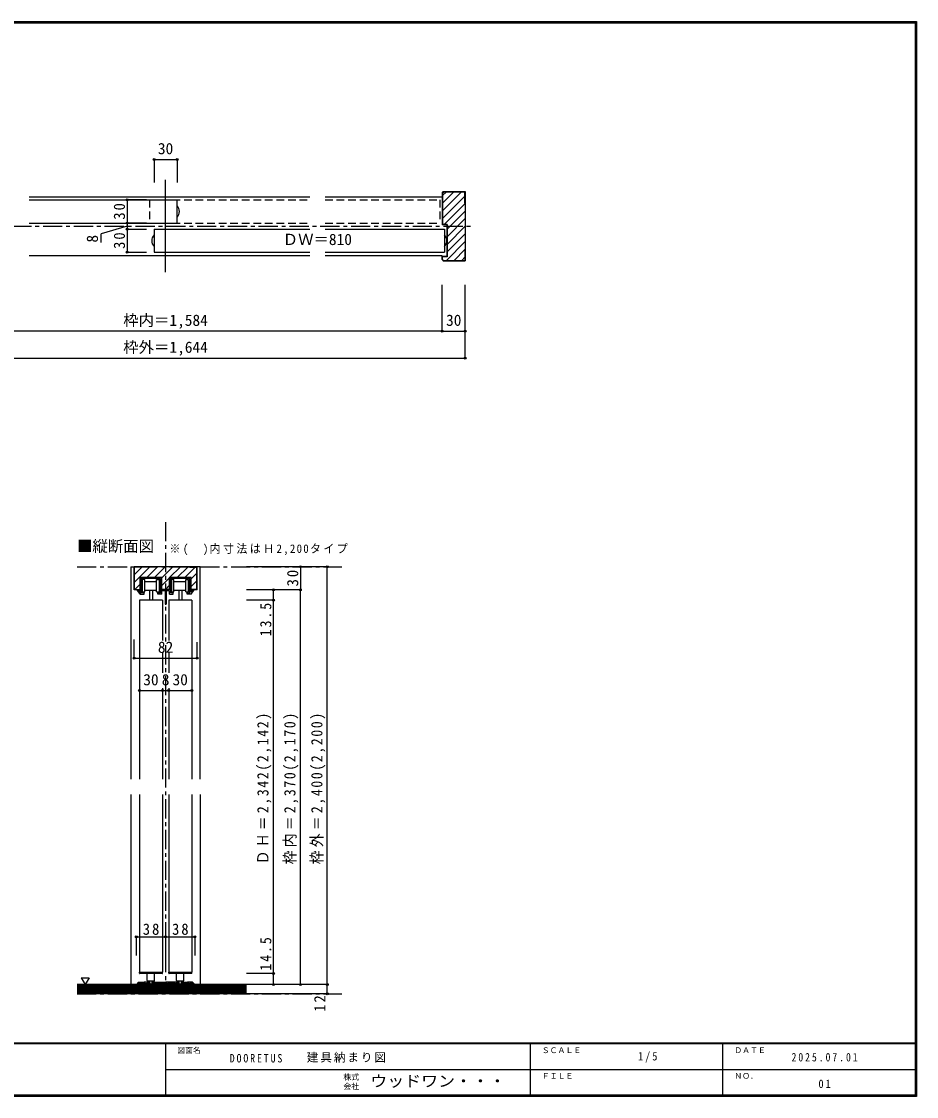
# Model space of a CAD drawing. Units: millimetres at full size, sheet at 1:5; some dimension numbers follow another scale. Extents: x -973 to 977, y -701 to 696.
# Drawn here: x -185 to 977, y -701 to 696 of the extents above; entities that cross this region are included whole.
import ezdxf
from ezdxf.enums import TextEntityAlignment as Align

# ---------------------------------------------------------------- set-up
doc = ezdxf.new("R2010")
doc.units = ezdxf.units.MM
doc.header["$LTSCALE"] = 5
doc.header["$PDMODE"] = 32
doc.header["$PDSIZE"] = 2.5
doc.linetypes.add('CHAIN1', pattern=[8, 5, -1, 1, -1])
doc.linetypes.add('DASHED2', pattern=[3, 2, -1])
for name, color, linetype in [('0-1_通り芯', 4, 'CHAIN1'), ('0-3_仕上げ', 7, 'Continuous'), ('0-4_枠', 3, 'Continuous'), ('0-6_扉', 6, 'Continuous'), ('0-7_金物', 3, 'Continuous'), ('0-A_文字', 7, 'Continuous'), ('0-B_寸法', 7, 'Continuous'), ('0-C_ハッチ', 4, 'Continuous'), ('F-0_補助線', 7, 'Continuous'), ('F-1_枠', 6, 'Continuous'), ('F-A_文字', 7, 'Continuous')]:
    doc.layers.add(name, color=color, linetype=linetype)
doc.styles.add('ＭＳ ゴシック', font='')
doc.styles.get('ＭＳ ゴシック').set_extended_font_data('MS Gothic')

msp = doc.modelspace()

# ---------------------------------------------------------------- linework, layer by layer
at = {"layer": '0-1_通り芯'}
for p, q in [((-397.506, 430), (400.812, 430)), ((-113.347, -12.5), (230.653, -12.5)), ((-113.347, -567.5), (230.653, -567.5))]:
    msp.add_line(p, q, dxfattribs=at)
at = {"layer": '0-3_仕上げ', "color": 2}
for p, q in [((106.653, -555.5), (-113.347, -555.5)), ((106.653, -567.5), (-113.347, -567.5))]:
    msp.add_line(p, q, dxfattribs=at)
at = {"layer": '0-3_仕上げ'}
for p, q in [((106.653, -557), (-113.347, -557)), ((106.653, -558.5), (-113.347, -558.5)), ((106.653, -560), (-113.347, -560)), ((106.653, -561.5), (-113.347, -561.5)), ((106.653, -563), (-113.347, -563)), ((106.653, -564.5), (-113.347, -564.5)), ((106.653, -566), (-113.347, -566))]:
    msp.add_line(p, q, dxfattribs=at)
at = {"layer": '0-4_枠'}
for p, q in [((1.653, 370), (1.653, 490)), ((362.226, 475), (360.812, 473.586)), ((362.226, 475), (390.812, 475)), ((390.812, 475), (390.812, 385)), ((360.812, 473.586), (360.812, 431.5)), ((361.312, 473.086), (362.726, 474.5)), ((361.312, 473.086), (361.312, 432)), ((362.726, 474.5), (390.312, 474.5)), ((390.312, 460), (390.312, 474.5)), ((390.312, 460), (390.812, 460)), ((366.812, 431.5), (360.812, 431.5)), ((367.312, 432), (361.312, 432)), ((366.812, 431.5), (366.812, 390.5)), ((367.312, 432), (367.312, 390)), ((390.312, 400), (390.312, 385.5)), ((390.312, 400), (390.812, 400)), ((366.812, 390.5), (360.812, 390.5)), ((360.812, 386.414), (360.812, 390.5)), ((360.812, 386.414), (362.226, 385)), ((367.312, 390), (361.312, 390)), ((361.312, 386.621), (361.312, 390)), ((362.433, 385.5), (361.312, 386.621)), ((362.226, 385), (390.812, 385)), ((362.433, 385.5), (390.312, 385.5)), ((-39.347, -42.5), (-39.347, -12.5)), ((42.653, -12.5), (-39.347, -12.5)), ((-38.847, -42), (-38.847, -13)), ((-29.347, -13), (-38.847, -13)), ((-29.347, -13), (-29.347, -12.5)), ((32.653, -13), (32.653, -12.5)), ((32.653, -13), (42.153, -13)), ((42.153, -42), (42.153, -13)), ((42.653, -42.5), (42.653, -12.5)), ((-31.347, -42.5), (-31.347, -26.5)), ((6.653, -42.5), (6.653, -26.5)), ((34.653, -26.5), (6.653, -26.5)), ((34.653, -42.5), (34.653, -26.5)), ((-31.347, -42.5), (-39.347, -42.5)), ((-38.847, -42), (-31.347, -42)), ((6.653, -42), (-3.347, -42)), ((6.653, -42.5), (-3.347, -42.5)), ((42.153, -42), (34.653, -42)), ((42.653, -42.5), (34.653, -42.5))]:
    msp.add_line(p, q, dxfattribs=at)
at = {"layer": '0-4_枠', "color": 4}
for p, q in [((-43.347, -12.5), (-39.347, -12.5)), ((-43.347, -12.5), (-43.347, -288.5)), ((46.653, -12.5), (42.653, -12.5)), ((46.653, -288.5), (46.653, -12.5)), ((-43.347, -308.5), (-43.347, -555.5)), ((46.653, -308.5), (46.653, -555.5))]:
    msp.add_line(p, q, dxfattribs=at)
at = {"layer": '0-4_枠'}
msp.add_lwpolyline([(-3.347, -42.5), (-3.347, -26.5), (-31.347, -26.5)], dxfattribs=at)
at = {"layer": '0-6_扉'}
for p, q in [((-175.426, 464), (16.653, 464)), ((16.653, 434), (16.653, 464)), ((-175.426, 434), (16.653, 434)), ((-13.347, 426), (-13.347, 396)), ((-13.347, 426), (188.732, 426)), ((208.732, 426), (363.812, 426)), ((363.812, 426), (363.812, 396)), ((-13.347, 396), (188.732, 396)), ((208.732, 396), (363.812, 396)), ((-2.347, -56), (-32.347, -56)), ((-32.347, -56), (-32.347, -288.5)), ((-2.347, -56), (-2.347, -108.476)), ((35.653, -56), (5.653, -56)), ((5.653, -56), (5.653, -108.476)), ((35.653, -56), (35.653, -288.5)), ((-2.347, -123.405), (-2.347, -150.5)), ((5.653, -123.405), (5.653, -150.5)), ((-2.347, -170.5), (-2.347, -288.5)), ((5.653, -170.5), (5.653, -288.5)), ((-32.347, -308.5), (-32.347, -539.5)), ((-2.347, -308.5), (-2.347, -539.5)), ((5.653, -308.5), (5.653, -539.5)), ((35.653, -308.5), (35.653, -539.5))]:
    msp.add_line(p, q, dxfattribs=at)
at = {"layer": '0-6_扉', "color": 2, "linetype": 'DASHED2'}
for p, q in [((-19.347, 464), (-19.347, 434)), ((-19.347, 464), (188.732, 464)), ((208.732, 464), (357.812, 464)), ((357.812, 464), (357.812, 434)), ((-19.347, 434), (188.732, 434)), ((208.732, 434), (357.812, 434))]:
    msp.add_line(p, q, dxfattribs=at)
at = {"layer": '0-7_金物', "color": 4}
for p, q in [((-175.426, 468), (188.732, 468)), ((208.732, 468), (360.812, 468)), ((-175.426, 392), (188.732, 392)), ((208.732, 392), (360.812, 392))]:
    msp.add_line(p, q, dxfattribs=at)
at = {"layer": '0-7_金物', "color": 4, "linetype": 'CHAIN1'}
msp.add_line((1.653, 45.5), (1.653, -567.5), dxfattribs=at)
at = {"layer": '0-7_金物', "color": 7}
for p, q in [((-29.847, -28), (-29.847, -46.5)), ((-4.847, -28), (-29.847, -28)), ((-25.452, -45.024), (-25.452, -29.22)), ((-25.452, -31.616), (-9.977, -31.616)), ((-9.977, -45.024), (-9.977, -29.22)), ((-9.977, -29.22), (-6.471, -29.22)), ((-4.847, -46.5), (-4.847, -28)), ((8.153, -28), (8.153, -46.5)), ((33.153, -28), (8.153, -28)), ((12.548, -45.024), (12.548, -29.22)), ((12.548, -31.616), (28.023, -31.616)), ((28.023, -45.024), (28.023, -29.22)), ((28.023, -29.22), (31.529, -29.22)), ((33.153, -46.5), (33.153, -28)), ((-31.347, -48), (-35.347, -42.5)), ((-31.347, -48), (-26.347, -48)), ((-26.347, -46.5), (-29.847, -46.5)), ((-26.347, -48), (-26.347, -46.5)), ((-9.977, -43.45), (-25.452, -43.45)), ((-19.347, -43.45), (-19.347, -56)), ((-15.347, -43.45), (-15.347, -56)), ((-8.347, -48), (-8.347, -46.5)), ((-8.347, -46.5), (-4.847, -46.5)), ((-3.347, -48), (-8.347, -48)), ((-3.347, -42.5), (6.653, -42.5)), ((0.903, -44), (-3.347, -44)), ((0.903, -44), (0.903, -61)), ((2.403, -42.5), (2.403, -61)), ((6.653, -44), (2.403, -44)), ((6.653, -48), (6.653, -44)), ((6.653, -48), (11.653, -48)), ((11.653, -46.5), (8.153, -46.5)), ((11.653, -48), (11.653, -46.5)), ((28.023, -43.45), (12.548, -43.45)), ((18.653, -43.45), (18.653, -56)), ((22.653, -43.45), (22.653, -56)), ((29.653, -46.5), (33.153, -46.5)), ((34.653, -48), (38.653, -42.5)), ((34.653, -45.45), (36.798, -42.5)), ((36.798, -42.5), (38.653, -42.5)), ((0.903, -61), (2.403, -61)), ((-22.097, -550.1), (-22.097, -541)), ((-12.597, -550.1), (-12.597, -541)), ((15.903, -550.1), (15.903, -541)), ((25.403, -550.1), (25.403, -541)), ((-13.597, -551.1), (-21.097, -551.1)), ((-20.347, -551.1), (-20.347, -552.031)), ((-18.847, -552.528), (-20.338, -552.031)), ((-18.847, -554.6), (-18.847, -551.1)), ((-15.947, -554.7), (-18.747, -554.7)), ((-15.847, -554.6), (-15.847, -551.1)), ((-15.847, -552.528), (-14.356, -552.031)), ((-14.347, -551.1), (-14.347, -552.031)), ((24.403, -551.1), (16.903, -551.1)), ((17.653, -551.1), (17.653, -552.031)), ((19.153, -552.528), (17.662, -552.031)), ((19.153, -554.6), (19.153, -551.1)), ((22.053, -554.7), (19.253, -554.7)), ((22.153, -554.6), (22.153, -551.1)), ((22.153, -552.528), (23.644, -552.031)), ((23.653, -551.1), (23.653, -552.031))]:
    msp.add_line(p, q, dxfattribs=at)
at = {"layer": '0-7_金物', "color": 6}
for p, q in [((-32.347, -540.5), (-32.347, -539.5)), ((-32.347, -539.5), (-2.347, -539.5)), ((-2.847, -541), (-31.847, -541)), ((-2.347, -540.5), (-2.347, -539.5)), ((5.653, -540.5), (5.653, -539.5)), ((5.653, -539.5), (5.912, -539.5)), ((5.912, -539.5), (35.653, -539.5)), ((35.153, -541), (6.153, -541)), ((35.653, -540.5), (35.653, -539.5))]:
    msp.add_line(p, q, dxfattribs=at)
at = {"layer": '0-7_金物'}
for p, q in [((-33.923, -552.793), (-36.288, -555.159)), ((-34.547, -555.5), (-36.147, -555.5)), ((-33.216, -552.5), (-26.647, -552.5)), ((-29.347, -555.2), (-29.347, -553.7)), ((-29.047, -555.5), (-28.647, -555.5)), ((-28.347, -555.2), (-28.347, -553.7)), ((-24.347, -553.7), (-28.347, -553.7)), ((-26.647, -552.5), (-26.347, -552.8)), ((-26.347, -552.8), (-26.047, -552.5)), ((-20.576, -552.5), (-26.047, -552.5)), ((-24.347, -555.2), (-24.347, -553.7)), ((-22.747, -555.5), (-24.047, -555.5)), ((-23.347, -553.7), (-23.347, -554.7)), ((-20.947, -553.7), (-23.347, -553.7)), ((-22.747, -554.7), (-23.347, -554.7)), ((-20.447, -554.2), (-20.447, -555.2)), ((-20.422, -552.524), (-19.293, -552.888)), ((-14.547, -555.5), (-20.147, -555.5)), ((-18.947, -553.364), (-18.947, -554.4)), ((-18.647, -554.7), (-16.047, -554.7)), ((-15.747, -553.364), (-15.747, -554.4)), ((-14.272, -552.524), (-15.4, -552.888)), ((-14.247, -554.2), (-14.247, -555.2)), ((-14.118, -552.5), (1.353, -552.5)), ((-11.947, -554.7), (-11.347, -554.7)), ((-11.947, -555.5), (-10.647, -555.5)), ((-1.947, -554.7), (-1.347, -554.7)), ((-1.947, -555.5), (-0.647, -555.5)), ((3.653, -555.2), (3.653, -553.7)), ((5.253, -555.5), (3.953, -555.5)), ((4.653, -553.7), (4.653, -554.7)), ((13.653, -553.7), (4.653, -553.7)), ((5.253, -554.7), (4.653, -554.7)), ((13.653, -555.2), (13.653, -553.7)), ((15.253, -555.5), (13.953, -555.5)), ((14.653, -553.7), (14.653, -554.7)), ((17.053, -553.7), (14.653, -553.7)), ((15.253, -554.7), (14.653, -554.7)), ((17.553, -554.2), (17.553, -555.2)), ((17.578, -552.524), (18.707, -552.888)), ((23.453, -555.5), (17.853, -555.5)), ((19.053, -553.364), (19.053, -554.4)), ((19.353, -554.7), (21.953, -554.7)), ((22.253, -553.364), (22.253, -554.4)), ((23.728, -552.524), (22.6, -552.888)), ((23.753, -554.2), (23.753, -555.2)), ((23.882, -552.5), (29.353, -552.5)), ((26.053, -554.7), (26.653, -554.7)), ((26.053, -555.5), (27.353, -555.5)), ((31.653, -555.2), (31.653, -553.7)), ((32.353, -555.5), (31.953, -555.5)), ((37.653, -554.914), (36.439, -553.7)), ((37.229, -552.793), (39.595, -555.159)), ((37.653, -555.3), (37.653, -554.914)), ((37.853, -555.5), (39.453, -555.5))]:
    msp.add_line(p, q, dxfattribs=at)
at = {"layer": '0-7_金物', "color": 7}
for points in [[(-3.347, -48), (-3.347, -26.5), (-31.347, -26.5), (-31.347, -48)], [(34.653, -45.45), (34.653, -26.5), (6.653, -26.5), (6.653, -42.5)], [(-25.452, -29.22), (-28.827, -29.22), (-28.827, -45.024), (-25.452, -45.024)], [(-9.977, -45.024), (-6.471, -45.024), (-6.471, -29.22)], [(12.548, -29.22), (9.173, -29.22), (9.173, -45.024), (12.548, -45.024)], [(28.023, -45.024), (31.529, -45.024), (31.529, -29.22)], [(-31.347, -45.45), (-33.492, -42.5), (-35.347, -42.5)], [(34.653, -48), (29.653, -48), (29.653, -46.5)]]:
    msp.add_lwpolyline(points, dxfattribs=at)
at = {"layer": '0-7_金物'}
for points in [[(-34.347, -555.3), (-34.347, -554.914), (-33.133, -553.7), (-29.347, -553.7)], [(-13.747, -553.7), (-11.347, -553.7), (-11.347, -554.7)], [(-10.347, -555.2), (-10.347, -553.7), (-1.347, -553.7), (-1.347, -554.7)], [(-0.347, -555.2), (-0.347, -553.7), (3.653, -553.7)], [(17.424, -552.5), (1.953, -552.5), (1.653, -552.8), (1.353, -552.5)], [(24.253, -553.7), (26.653, -553.7), (26.653, -554.7)], [(27.653, -555.2), (27.653, -553.7), (31.653, -553.7)], [(36.522, -552.5), (29.953, -552.5), (29.653, -552.8), (29.353, -552.5)], [(32.653, -555.2), (32.653, -553.7), (36.439, -553.7)]]:
    msp.add_lwpolyline(points, dxfattribs=at)
at = {"layer": '0-7_金物', "color": 7}
for centre, radius, start, end in [((8.778, 449), 10.875, 316.39718, 43.60282), ((-5.472, 411), 10.875, 136.39718, 223.60282), ((355.937, 411), 10.875, 316.39718, 43.60282), ((-21.097, -550.1), 1, 180, 270), ((-18.747, -554.6), 0.1, 180, 270), ((-15.947, -554.6), 0.1, 270, 0), ((-13.597, -550.1), 1, 270, 0), ((16.903, -550.1), 1, 180, 270), ((19.253, -554.6), 0.1, 180, 270), ((22.053, -554.6), 0.1, 270, 0), ((24.403, -550.1), 1, 270, 0)]:
    msp.add_arc(centre, radius, start, end, dxfattribs=at)
at = {"layer": '0-7_金物', "color": 6}
for centre, start, end in [((-31.847, -540.5), 180, 270), ((-2.847, -540.5), 270, 0), ((6.153, -540.5), 180, 270), ((35.153, -540.5), 270, 0)]:
    msp.add_arc(centre, 0.5, start, end, dxfattribs=at)
at = {"layer": '0-7_金物'}
for centre, radius, start, end in [((-36.147, -555.3), 0.2, 135, 270), ((-34.547, -555.3), 0.2, 270, 0), ((-33.216, -553.5), 1, 90, 135), ((-29.047, -555.2), 0.3, 180, 270), ((-28.647, -555.2), 0.3, 270, 0), ((-24.047, -555.2), 0.3, 180, 270), ((-22.747, -555.1), 0.4, 0, 90), ((-22.747, -555.1), 0.4, 270, 0), ((-20.947, -554.2), 0.5, 0, 90), ((-20.576, -553), 0.5, 72.1213, 90), ((-20.147, -555.2), 0.3, 180, 270), ((-19.447, -553.364), 0.5, 0, 72.1213), ((-18.647, -554.4), 0.3, 180, 270), ((-16.047, -554.4), 0.3, 270, 0), ((-15.247, -553.364), 0.5, 107.8787, 180), ((-14.547, -555.2), 0.3, 270, 0), ((-14.118, -553), 0.5, 90, 107.8787), ((-13.747, -554.2), 0.5, 90, 180), ((-11.947, -555.1), 0.4, 90, 180), ((-11.947, -555.1), 0.4, 180, 270), ((-10.647, -555.2), 0.3, 270, 0), ((-1.947, -555.1), 0.4, 90, 180), ((-1.947, -555.1), 0.4, 180, 270), ((-0.647, -555.2), 0.3, 270, 0), ((3.953, -555.2), 0.3, 180, 270), ((5.253, -555.1), 0.4, 0, 90), ((5.253, -555.1), 0.4, 270, 0), ((13.953, -555.2), 0.3, 180, 270), ((15.253, -555.1), 0.4, 0, 90), ((15.253, -555.1), 0.4, 270, 0), ((17.053, -554.2), 0.5, 0, 90), ((17.424, -553), 0.5, 72.1213, 90), ((17.853, -555.2), 0.3, 180, 270), ((18.553, -553.364), 0.5, 0, 72.1213), ((19.353, -554.4), 0.3, 180, 270), ((21.953, -554.4), 0.3, 270, 0), ((22.753, -553.364), 0.5, 107.8787, 180), ((23.453, -555.2), 0.3, 270, 0), ((23.882, -553), 0.5, 90, 107.8787), ((24.253, -554.2), 0.5, 90, 180), ((26.053, -555.1), 0.4, 90, 180), ((26.053, -555.1), 0.4, 180, 270), ((27.353, -555.2), 0.3, 270, 0), ((31.953, -555.2), 0.3, 180, 270), ((32.353, -555.2), 0.3, 270, 0), ((36.522, -553.5), 1, 45, 90), ((37.853, -555.3), 0.2, 180, 270), ((39.453, -555.3), 0.2, 270, 45)]:
    msp.add_arc(centre, radius, start, end, dxfattribs=at)
at = {"layer": '0-A_文字'}
msp.add_line((-107.782, -546.686), (-102.782, -555.347), dxfattribs=at)
msp.add_lwpolyline([(-107.782, -546.686), (-97.782, -546.686), (-102.782, -555.347)], dxfattribs=at)
at = {"layer": '0-B_寸法', "color": 4}
for p, q in [((-13.347, 516.5), (16.653, 516.5)), ((-13.347, 516.5), (-13.347, 486.5)), ((16.653, 516.5), (16.653, 486.5)), ((-48.393, 464), (-48.393, 434)), ((-23.347, 464), (-48.393, 464)), ((-48.393, 434), (-48.393, 396)), ((-48.393, 434), (-23.347, 434)), ((-23.347, 434), (-48.393, 434)), ((-48.393, 430), (-81.849, 419.811)), ((-81.849, 408.767), (-81.849, 419.811)), ((-48.393, 426), (-23.347, 426)), ((-48.393, 396), (-23.347, 396)), ((360.812, 293.5), (360.812, 353.5)), ((390.812, 258.5), (390.812, 353.5)), ((360.812, 293.5), (-357.506, 293.5)), ((360.812, 293.5), (390.812, 293.5)), ((-387.506, 258.5), (390.812, 258.5)), ((211.653, -12.5), (106.653, -12.5)), ((176.653, -12.5), (176.653, -42.5)), ((211.653, -555.5), (211.653, -12.5)), ((176.653, -42.5), (106.653, -42.5)), ((141.653, -56), (141.653, -42.5)), ((176.653, -555.5), (176.653, -42.5)), ((141.653, -56), (106.653, -56)), ((141.653, -555.5), (141.653, -56)), ((-39.347, -131.304), (-39.347, -107.246)), ((42.653, -131.304), (42.653, -110.746)), ((-39.347, -131.304), (42.653, -131.304)), ((-32.347, -173.5), (35.653, -173.5)), ((-36.347, -493.475), (1.653, -493.475)), ((-36.347, -493.475), (-36.347, -517.5)), ((1.653, -493.475), (1.653, -517.5)), ((1.653, -493.475), (39.653, -493.475)), ((39.653, -493.475), (39.653, -517.5)), ((141.653, -541), (106.653, -541)), ((211.653, -555.5), (106.653, -555.5)), ((211.653, -567.5), (211.653, -555.5)), ((211.653, -567.5), (106.653, -567.5))]:
    msp.add_line(p, q, dxfattribs=at)
at = {"layer": '0-B_寸法'}
for p in [(-13.347, 516.5), (16.653, 516.5), (-48.393, 464), (-48.393, 434), (-48.393, 434), (-48.393, 426), (-48.393, 396), (360.812, 293.5), (390.812, 293.5), (390.812, 258.5), (176.653, -12.5), (211.653, -12.5), (141.653, -42.5), (176.653, -42.5), (141.653, -56), (-39.347, -131.304), (42.653, -131.304), (-32.347, -173.5), (-2.347, -173.5), (5.653, -173.5), (35.653, -173.5), (-36.347, -493.475), (1.653, -493.475), (39.653, -493.475), (141.653, -541), (141.653, -555.5), (176.653, -555.5), (211.653, -555.5), (211.653, -567.5)]:
    msp.add_point(p, dxfattribs=at)
at = {"layer": '0-C_ハッチ'}
for p, q in [((376.134, 474.5), (361.312, 459.678)), ((366.235, 474.5), (361.312, 469.577)), ((386.034, 474.5), (361.312, 449.778)), ((390.312, 468.879), (361.312, 439.879)), ((390.812, 459.479), (363.333, 432)), ((390.812, 449.58), (367.312, 426.08)), ((390.812, 439.68), (367.312, 416.18)), ((390.812, 429.781), (367.312, 406.281)), ((390.812, 419.881), (367.312, 396.381)), ((390.812, 409.982), (366.33, 385.5)), ((390.312, 399.582), (376.23, 385.5)), ((390.312, 389.683), (386.129, 385.5)), ((-38.847, -22.771), (-28.576, -12.5)), ((-38.847, -32.671), (-18.676, -12.5)), ((-22.777, -26.5), (-8.777, -12.5)), ((-12.877, -26.5), (1.123, -12.5)), ((-3.347, -26.869), (11.022, -12.5)), ((6.922, -26.5), (20.922, -12.5)), ((16.821, -26.5), (30.821, -12.5)), ((26.721, -26.5), (40.221, -13)), ((-3.347, -36.769), (6.653, -26.769)), ((34.653, -28.467), (42.153, -20.967)), ((-31.347, -35.07), (-38.277, -42)), ((1.321, -42), (6.653, -36.668)), ((34.653, -38.367), (42.153, -30.867)), ((42.153, -40.766), (40.919, -42))]:
    msp.add_line(p, q, dxfattribs=at)
at = {"layer": 'F-1_枠'}
for p, q in [((-973.347, 695.833), (976.653, 695.833)), ((-973.347, 695), (976.653, 695)), ((-973.347, 694.167), (976.653, 694.167)), ((974.986, 695.833), (974.986, -700.833)), ((975.82, 695.833), (975.82, -700.833)), ((976.653, 695.833), (976.653, -700.833)), ((976.653, -631.667), (-973.347, -631.667)), ((976.653, -632.5), (-973.347, -632.5)), ((1.653, -632.5), (1.653, -699.167)), ((474.986, -632.5), (474.986, -699.167)), ((724.986, -632.5), (724.986, -699.167)), ((1.653, -665.833), (974.986, -665.834)), ((976.653, -699.167), (-973.347, -699.167)), ((976.653, -700), (-973.347, -700)), ((976.653, -700.833), (-973.347, -700.833))]:
    msp.add_line(p, q, dxfattribs=at)

# ---------------------------------------------------------------- texts
at = {"layer": '0-A_文字', "style": 'ＭＳ ゴシック'}
msp.add_text('■縦断面図', height=14.66, dxfattribs=at).set_placement((-113.347, 2.5), align=Align.BOTTOM_LEFT)
at = {"layer": '0-A_文字', "insert": (6.653, 2.5), "char_height": 11, "attachment_point": 7, "style": 'ＭＳ ゴシック'}
msp.add_mtext('\\T1.22;\\W0.95;※(\u3000)内寸法はＨ2,200タイプ', dxfattribs=at)
at = {"layer": '0-B_寸法', "style": 'ＭＳ ゴシック'}
for s, p in [('30', (-8.347, 519)), ('ＤＷ＝810', (153.732, 401)), ('枠内＝1,584', (-53.347, 296)), ('30', (365.812, 296)), ('枠外＝1,644', (-53.347, 261)), ('82', (-8.347, -128.804)), ('30', (-27.347, -171)), ('8', (-3.347, -171)), ('30', (10.653, -171))]:
    msp.add_text(s, height=14.66, dxfattribs=at).set_placement(p, align=Align.BOTTOM_LEFT)
msp.add_text('8', height=14.66, rotation=90, dxfattribs=at).set_placement((-81.849, 408.599), align=Align.BOTTOM_LEFT)
at = {"layer": '0-B_寸法', "char_height": 14.66, "attachment_point": 7, "rotation": 90, "style": 'ＭＳ ゴシック'}
for s, insert in [('\\T1.27;\\W0.95;30', (-50.893, 438.375)), ('\\T1.27;\\W0.95;30', (-50.893, 400.375)), ('\\T1.27;\\W0.95;30', (174.153, -38.125)), ('\\T1.28;\\W0.9;13.5', (139.153, -102.904)), ('\\T1.23;\\W0.9;ＤＨ＝2,342(2,142)', (139.153, -399.125)), ('\\T1.23;\\W0.9;枠内＝2,370(2,170)', (174.153, -399.125)), ('\\T1.23;\\W0.9;枠外＝2,400(2,200)', (209.153, -399.125)), ('\\T1.28;\\W0.9;14.5', (139.153, -537.341)), ('\\T1.27;\\W0.95;12', (209.153, -590.75))]:
    msp.add_mtext(s, dxfattribs=dict(at, insert=insert))
at = {"layer": '0-B_寸法', "char_height": 14.66, "attachment_point": 7, "style": 'ＭＳ ゴシック'}
for insert in [(-27.972, -490.975), (10.028, -490.975)]:
    msp.add_mtext('\\T1.27;\\W0.95;38', dxfattribs=dict(at, insert=insert))
at = {"layer": 'F-0_補助線', "char_height": 11, "attachment_point": 7, "style": 'ＭＳ ゴシック'}
for s, insert in [('\\T1.39;\\W0.85;DOORETUS', (84.986, -656.798)), ('\\T1.17;建具納まり図', (185.035, -656.798))]:
    msp.add_mtext(s, dxfattribs=dict(at, insert=insert))
at = {"layer": 'F-A_文字', "style": 'ＭＳ ゴシック'}
for s, p in [('図面名', (16.653, -646.667)), ('ＳＣＡＬＥ', (489.986, -646.667)), ('ＤＡＴＥ', (739.986, -646.667)), ('ＮＯ．', (739.986, -680.001)), ('株式', (232.486, -681.5)), ('会社', (232.486, -693.5)), ('ＦＩＬＥ', (489.986, -680))]:
    msp.add_text(s, height=7.331, dxfattribs=at).set_placement(p, align=Align.BOTTOM_LEFT)
at = {"layer": 'F-A_文字', "style": 'ＭＳ ゴシック', "width": 1.1}
msp.add_text('ウッドワン・・・', height=14.66, dxfattribs=at).set_placement((267.486, -692.5), align=Align.BOTTOM_LEFT)
at = {"layer": 'F-A_文字', "char_height": 11, "attachment_point": 7, "style": 'ＭＳ ゴシック'}
for s, insert in [('\\T1.38;\\W0.9;1/5', (614.986, -656.667)), ('\\T1.39;\\W0.85;2025.07.01', (814.361, -655.417)), ('\\T1.36;\\W0.9;01', (849.361, -690.001))]:
    msp.add_mtext(s, dxfattribs=dict(at, insert=insert))

doc.saveas('drawing.dxf')
